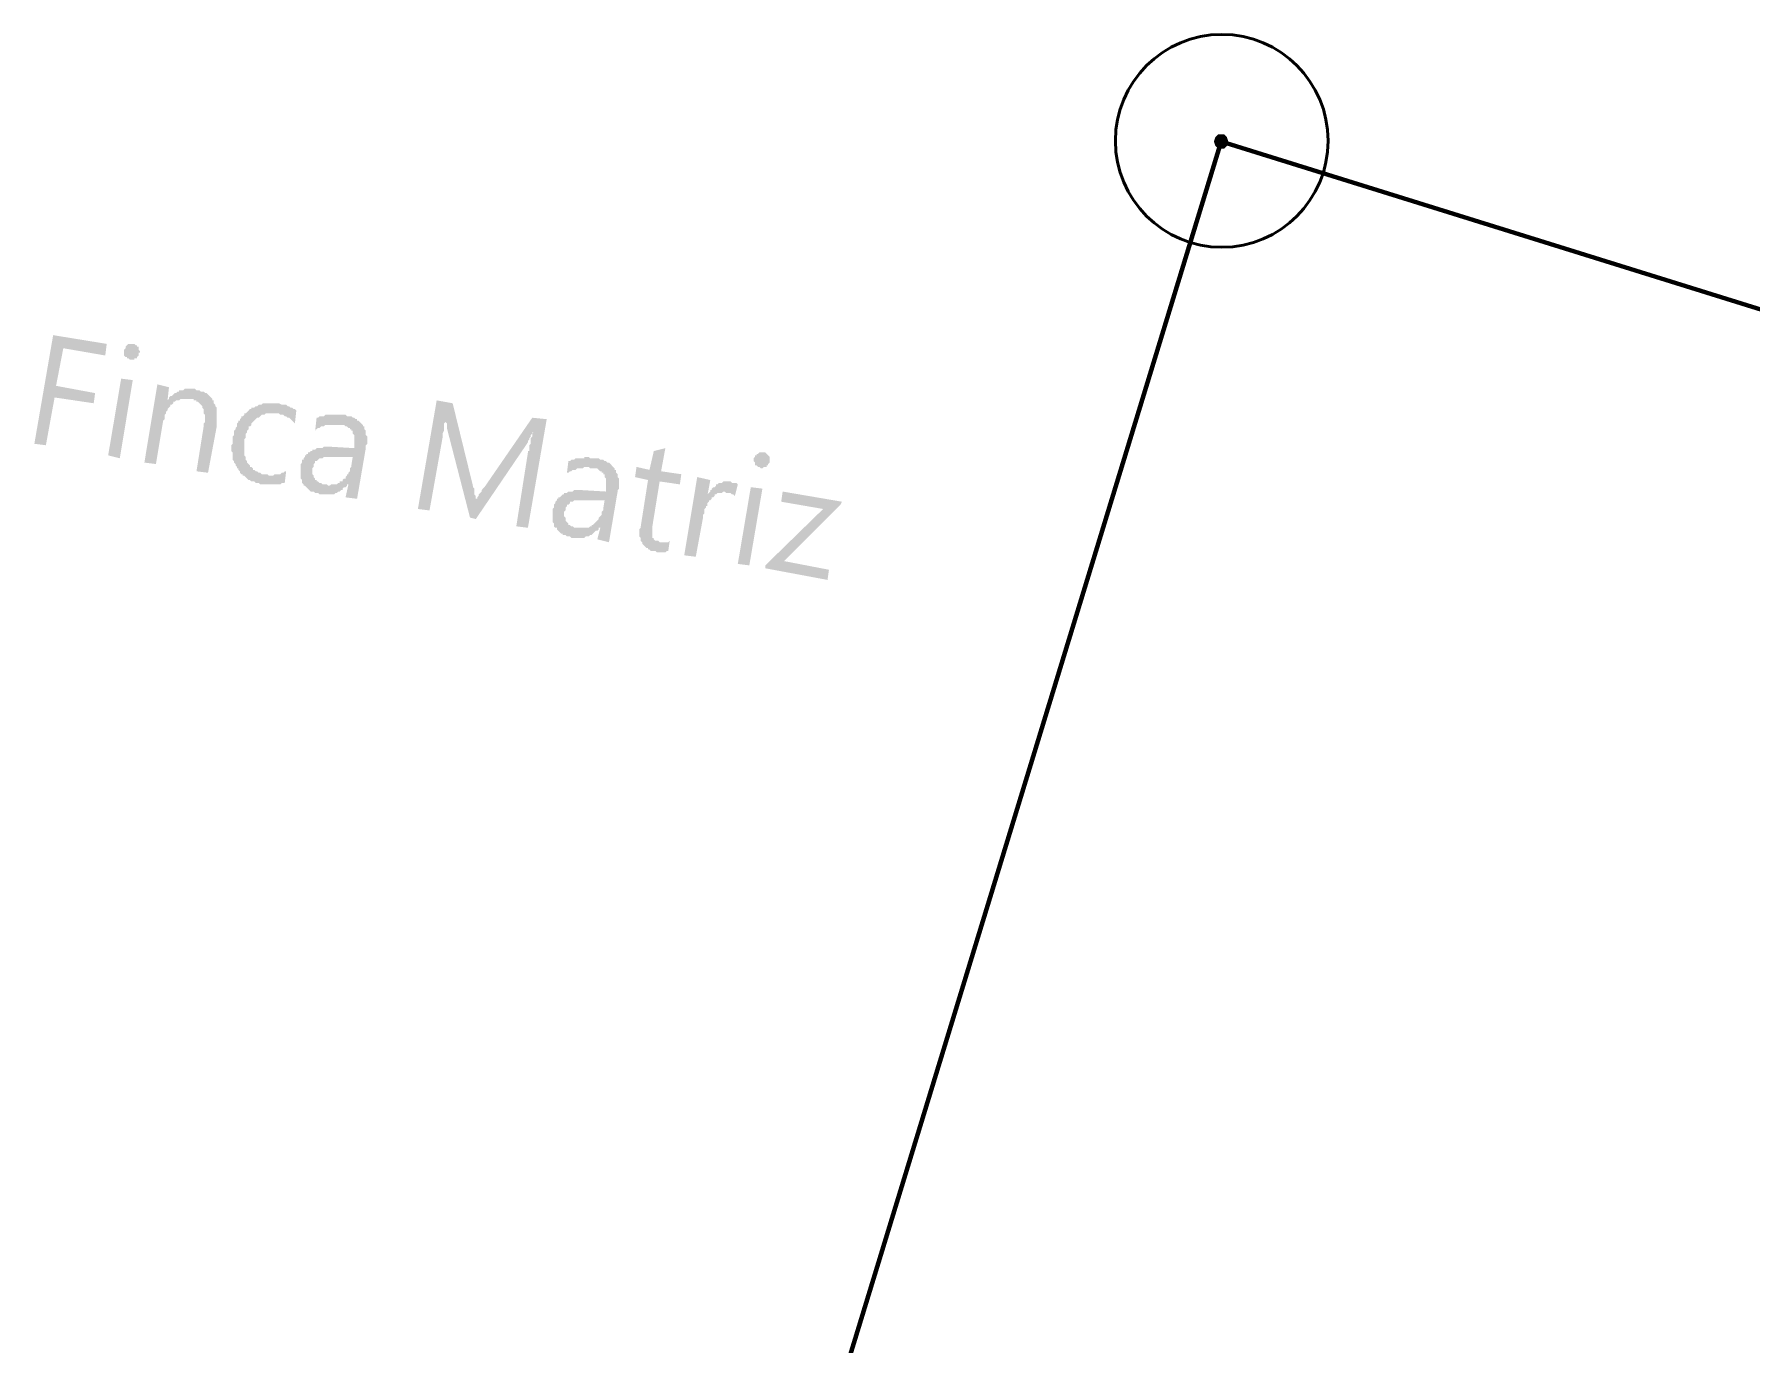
# Model space of a CAD drawing. Header units: millimetres. Extents: x 2402 to 2489, y 1845 to 1977.
# Drawn here: x 2426.71 to 2446.82, y 1934.82 to 1950.15 of the extents above; entities that cross this region are included whole.
import ezdxf

# ---------------------------------------------------------------- set-up
doc = ezdxf.new("R2010")
doc.units = ezdxf.units.MM
doc.layers.add('PDF_0', color=7, linetype='Continuous')
doc.layers.add('PDF_CVL_PUNTO', color=7, linetype='Continuous')

msp = doc.modelspace()

# ---------------------------------------------------------------- hatches: boundary and pattern name
at = {"layer": 'PDF_0', "transparency": 33554559}
for points in [[(2427.545, 1946.392), (2427.054, 1946.477), (2426.969, 1946.037), (2427.426, 1945.952), (2427.41, 1945.833), (2426.952, 1945.901), (2426.85, 1945.342), (2426.715, 1945.359), (2426.935, 1946.63), (2427.562, 1946.528)], [(2428.748, 1945.02), (2428.613, 1945.037), (2428.697, 1945.562), (2428.697, 1945.579), (2428.697, 1945.596), (2428.714, 1945.613), (2428.714, 1945.63), (2428.714, 1945.664), (2428.714, 1945.681), (2428.714, 1945.698), (2428.714, 1945.698), (2428.697, 1945.715), (2428.697, 1945.732), (2428.697, 1945.749), (2428.697, 1945.766), (2428.68, 1945.782), (2428.68, 1945.782), (2428.68, 1945.799), (2428.663, 1945.816), (2428.663, 1945.816), (2428.646, 1945.833), (2428.646, 1945.833), (2428.629, 1945.85), (2428.613, 1945.85), (2428.613, 1945.867), (2428.596, 1945.867), (2428.579, 1945.867), (2428.579, 1945.884), (2428.562, 1945.884), (2428.545, 1945.884), (2428.528, 1945.884), (2428.511, 1945.884), (2428.494, 1945.884), (2428.477, 1945.884), (2428.46, 1945.884), (2428.46, 1945.884), (2428.443, 1945.884), (2428.426, 1945.884), (2428.409, 1945.867), (2428.392, 1945.867), (2428.375, 1945.867), (2428.358, 1945.85), (2428.341, 1945.85), (2428.341, 1945.833), (2428.325, 1945.816), (2428.308, 1945.816), (2428.308, 1945.799), (2428.291, 1945.782), (2428.291, 1945.782), (2428.274, 1945.766), (2428.274, 1945.749), (2428.257, 1945.732), (2428.257, 1945.715), (2428.24, 1945.698), (2428.24, 1945.681), (2428.24, 1945.664), (2428.24, 1945.647), (2428.223, 1945.63), (2428.138, 1945.122), (2428.003, 1945.139), (2428.155, 1946.054), (2428.291, 1946.02), (2428.274, 1945.867), (2428.274, 1945.867), (2428.291, 1945.884), (2428.291, 1945.901), (2428.308, 1945.918), (2428.325, 1945.918), (2428.341, 1945.935), (2428.341, 1945.935), (2428.358, 1945.952), (2428.375, 1945.952), (2428.392, 1945.969), (2428.409, 1945.969), (2428.409, 1945.986), (2428.426, 1945.986), (2428.443, 1945.986), (2428.46, 1945.986), (2428.477, 1946.003), (2428.494, 1946.003), (2428.511, 1946.003), (2428.528, 1946.003), (2428.545, 1946.003), (2428.562, 1946.003), (2428.579, 1946.003), (2428.596, 1946.003), (2428.596, 1946.003), (2428.613, 1945.986), (2428.629, 1945.986), (2428.646, 1945.986), (2428.663, 1945.969), (2428.68, 1945.969), (2428.697, 1945.969), (2428.714, 1945.952), (2428.731, 1945.952), (2428.748, 1945.935), (2428.748, 1945.935), (2428.765, 1945.918), (2428.782, 1945.901), (2428.782, 1945.901), (2428.799, 1945.884), (2428.799, 1945.867), (2428.816, 1945.867), (2428.816, 1945.85), (2428.816, 1945.833), (2428.833, 1945.816), (2428.833, 1945.799), (2428.833, 1945.799), (2428.85, 1945.782), (2428.85, 1945.766), (2428.85, 1945.749), (2428.85, 1945.732), (2428.85, 1945.715), (2428.85, 1945.698), (2428.85, 1945.681), (2428.85, 1945.664), (2428.85, 1945.647), (2428.85, 1945.63), (2428.85, 1945.613), (2428.85, 1945.596), (2428.85, 1945.562)], [(2429.646, 1944.901), (2429.629, 1944.901), (2429.612, 1944.901), (2429.595, 1944.884), (2429.578, 1944.884), (2429.561, 1944.884), (2429.544, 1944.884), (2429.528, 1944.884), (2429.511, 1944.884), (2429.494, 1944.884), (2429.477, 1944.884), (2429.46, 1944.884), (2429.443, 1944.884), (2429.426, 1944.884), (2429.409, 1944.884), (2429.392, 1944.884), (2429.392, 1944.884), (2429.375, 1944.884), (2429.358, 1944.884), (2429.341, 1944.901), (2429.324, 1944.901), (2429.307, 1944.901), (2429.29, 1944.918), (2429.273, 1944.918), (2429.256, 1944.918), (2429.239, 1944.935), (2429.223, 1944.935), (2429.206, 1944.952), (2429.206, 1944.952), (2429.189, 1944.969), (2429.172, 1944.986), (2429.155, 1944.986), (2429.155, 1945.003), (2429.138, 1945.003), (2429.121, 1945.02), (2429.121, 1945.037), (2429.104, 1945.054), (2429.104, 1945.054), (2429.104, 1945.071), (2429.087, 1945.071), (2429.087, 1945.088), (2429.07, 1945.105), (2429.07, 1945.122), (2429.053, 1945.139), (2429.053, 1945.156), (2429.053, 1945.156), (2429.036, 1945.172), (2429.036, 1945.189), (2429.036, 1945.206), (2429.036, 1945.223), (2429.036, 1945.24), (2429.036, 1945.257), (2429.019, 1945.274), (2429.019, 1945.291), (2429.019, 1945.308), (2429.019, 1945.325), (2429.019, 1945.342), (2429.036, 1945.359), (2429.036, 1945.376), (2429.036, 1945.393), (2429.036, 1945.41), (2429.036, 1945.427), (2429.036, 1945.444), (2429.053, 1945.461), (2429.053, 1945.477), (2429.053, 1945.494), (2429.053, 1945.511), (2429.07, 1945.528), (2429.07, 1945.545), (2429.087, 1945.562), (2429.087, 1945.579), (2429.087, 1945.596), (2429.104, 1945.613), (2429.104, 1945.63), (2429.121, 1945.63), (2429.121, 1945.647), (2429.138, 1945.664), (2429.138, 1945.681), (2429.155, 1945.681), (2429.172, 1945.698), (2429.172, 1945.715), (2429.189, 1945.715), (2429.206, 1945.732), (2429.206, 1945.732), (2429.223, 1945.749), (2429.239, 1945.766), (2429.256, 1945.766), (2429.256, 1945.782), (2429.273, 1945.782), (2429.29, 1945.782), (2429.307, 1945.799), (2429.324, 1945.799), (2429.341, 1945.816), (2429.358, 1945.816), (2429.358, 1945.816), (2429.375, 1945.816), (2429.392, 1945.833), (2429.409, 1945.833), (2429.426, 1945.833), (2429.443, 1945.833), (2429.46, 1945.833), (2429.477, 1945.833), (2429.494, 1945.833), (2429.511, 1945.833), (2429.528, 1945.833), (2429.544, 1945.833), (2429.561, 1945.833), (2429.578, 1945.833), (2429.578, 1945.833), (2429.612, 1945.816), (2429.629, 1945.816), (2429.646, 1945.816), (2429.663, 1945.816), (2429.68, 1945.799), (2429.68, 1945.799), (2429.697, 1945.799), (2429.714, 1945.782), (2429.731, 1945.782), (2429.748, 1945.766), (2429.765, 1945.766), (2429.782, 1945.749), (2429.782, 1945.749), (2429.765, 1945.596), (2429.748, 1945.613), (2429.731, 1945.63), (2429.731, 1945.63), (2429.714, 1945.647), (2429.697, 1945.664), (2429.68, 1945.664), (2429.663, 1945.681), (2429.646, 1945.681), (2429.646, 1945.681), (2429.629, 1945.698), (2429.612, 1945.698), (2429.595, 1945.698), (2429.578, 1945.715), (2429.561, 1945.715), (2429.561, 1945.715), (2429.544, 1945.715), (2429.528, 1945.715), (2429.511, 1945.715), (2429.494, 1945.715), (2429.477, 1945.715), (2429.46, 1945.715), (2429.443, 1945.715), (2429.426, 1945.715), (2429.409, 1945.698), (2429.392, 1945.698), (2429.375, 1945.698), (2429.358, 1945.681), (2429.358, 1945.681), (2429.341, 1945.664), (2429.324, 1945.664), (2429.307, 1945.647), (2429.307, 1945.647), (2429.29, 1945.63), (2429.273, 1945.613), (2429.273, 1945.613), (2429.256, 1945.596), (2429.256, 1945.579), (2429.239, 1945.562), (2429.223, 1945.562), (2429.223, 1945.545), (2429.223, 1945.528), (2429.206, 1945.511), (2429.206, 1945.494), (2429.189, 1945.477), (2429.189, 1945.461), (2429.189, 1945.444), (2429.189, 1945.427), (2429.172, 1945.41), (2429.172, 1945.393), (2429.172, 1945.376), (2429.172, 1945.359), (2429.172, 1945.342), (2429.172, 1945.325), (2429.172, 1945.308), (2429.172, 1945.291), (2429.172, 1945.274), (2429.172, 1945.257), (2429.172, 1945.24), (2429.172, 1945.223), (2429.189, 1945.206), (2429.189, 1945.189), (2429.189, 1945.189), (2429.189, 1945.172), (2429.206, 1945.156), (2429.206, 1945.139), (2429.223, 1945.122), (2429.223, 1945.122), (2429.239, 1945.105), (2429.239, 1945.088), (2429.256, 1945.088), (2429.273, 1945.071), (2429.273, 1945.054), (2429.29, 1945.054), (2429.307, 1945.037), (2429.324, 1945.037), (2429.341, 1945.02), (2429.358, 1945.02), (2429.358, 1945.02), (2429.375, 1945.003), (2429.392, 1945.003), (2429.409, 1945.003), (2429.426, 1945.003), (2429.443, 1945.003), (2429.46, 1944.986), (2429.477, 1944.986), (2429.494, 1944.986), (2429.511, 1944.986), (2429.528, 1945.003), (2429.544, 1945.003), (2429.561, 1945.003), (2429.578, 1945.003), (2429.595, 1945.003), (2429.612, 1945.02), (2429.629, 1945.02), (2429.629, 1945.02), (2429.646, 1945.037), (2429.663, 1945.037)], [(2432.357, 1944.393), (2432.493, 1945.257), (2432.493, 1945.274), (2432.51, 1945.274), (2432.51, 1945.291), (2432.51, 1945.308), (2432.51, 1945.325), (2432.51, 1945.342), (2432.527, 1945.359), (2432.527, 1945.376), (2432.527, 1945.393), (2432.527, 1945.41), (2432.527, 1945.427), (2432.544, 1945.444), (2432.544, 1945.461), (2432.544, 1945.477), (2432.56, 1945.494), (2432.544, 1945.494), (2432.544, 1945.477), (2432.527, 1945.461), (2432.527, 1945.444), (2432.51, 1945.427), (2432.51, 1945.41), (2432.493, 1945.393), (2432.493, 1945.393), (2432.493, 1945.376), (2431.883, 1944.478), (2431.815, 1944.495), (2431.544, 1945.545), (2431.544, 1945.545), (2431.544, 1945.562), (2431.544, 1945.579), (2431.544, 1945.596), (2431.527, 1945.613), (2431.527, 1945.63), (2431.527, 1945.647), (2431.527, 1945.664), (2431.527, 1945.664), (2431.527, 1945.664), (2431.527, 1945.647), (2431.527, 1945.647), (2431.527, 1945.63), (2431.527, 1945.613), (2431.51, 1945.596), (2431.51, 1945.579), (2431.51, 1945.562), (2431.51, 1945.545), (2431.51, 1945.528), (2431.51, 1945.511), (2431.493, 1945.477), (2431.493, 1945.461), (2431.493, 1945.444), (2431.493, 1945.427), (2431.341, 1944.579), (2431.205, 1944.596), (2431.425, 1945.867), (2431.612, 1945.833), (2431.849, 1944.867), (2431.849, 1944.851), (2431.866, 1944.834), (2431.866, 1944.8), (2431.866, 1944.783), (2431.866, 1944.766), (2431.883, 1944.749), (2431.883, 1944.732), (2431.883, 1944.732), (2431.883, 1944.715), (2431.883, 1944.715), (2431.883, 1944.715), (2431.9, 1944.715), (2431.9, 1944.732), (2431.917, 1944.749), (2431.917, 1944.766), (2431.934, 1944.783), (2431.934, 1944.783), (2431.951, 1944.8), (2431.951, 1944.817), (2431.967, 1944.834), (2431.984, 1944.851), (2432.544, 1945.664), (2432.713, 1945.647), (2432.493, 1944.376)], [(2434.136, 1944.105), (2434.119, 1944.105), (2434.102, 1944.088), (2434.085, 1944.088), (2434.069, 1944.088), (2434.052, 1944.088), (2434.035, 1944.088), (2434.018, 1944.088), (2434.001, 1944.088), (2434.001, 1944.088), (2433.984, 1944.105), (2433.967, 1944.105), (2433.95, 1944.105), (2433.933, 1944.105), (2433.916, 1944.122), (2433.899, 1944.122), (2433.899, 1944.139), (2433.882, 1944.139), (2433.865, 1944.156), (2433.865, 1944.156), (2433.848, 1944.173), (2433.848, 1944.173), (2433.831, 1944.19), (2433.831, 1944.207), (2433.831, 1944.207), (2433.814, 1944.224), (2433.814, 1944.241), (2433.814, 1944.258), (2433.814, 1944.258), (2433.797, 1944.274), (2433.797, 1944.291), (2433.797, 1944.308), (2433.797, 1944.325), (2433.797, 1944.342), (2433.797, 1944.359), (2433.814, 1944.376), (2433.814, 1944.393), (2433.899, 1944.935), (2433.747, 1944.969), (2433.764, 1945.088), (2433.916, 1945.054), (2433.967, 1945.274), (2434.102, 1945.308), (2434.052, 1945.037), (2434.289, 1945.003), (2434.272, 1944.884), (2434.035, 1944.918), (2433.95, 1944.393), (2433.95, 1944.376), (2433.95, 1944.359), (2433.95, 1944.342), (2433.95, 1944.325), (2433.95, 1944.308), (2433.95, 1944.291), (2433.95, 1944.274), (2433.95, 1944.274), (2433.95, 1944.258), (2433.967, 1944.258), (2433.967, 1944.241), (2433.984, 1944.224), (2434.001, 1944.224), (2434.018, 1944.224), (2434.035, 1944.207), (2434.052, 1944.207), (2434.052, 1944.207), (2434.069, 1944.207), (2434.085, 1944.207), (2434.102, 1944.207), (2434.119, 1944.207), (2434.136, 1944.207), (2434.153, 1944.224), (2434.153, 1944.224)], [(2434.916, 1944.749), (2434.916, 1944.749), (2434.899, 1944.766), (2434.882, 1944.766), (2434.865, 1944.783), (2434.865, 1944.783), (2434.831, 1944.783), (2434.814, 1944.783), (2434.797, 1944.8), (2434.78, 1944.8), (2434.78, 1944.8), (2434.763, 1944.783), (2434.746, 1944.783), (2434.729, 1944.783), (2434.712, 1944.783), (2434.695, 1944.766), (2434.679, 1944.766), (2434.679, 1944.749), (2434.662, 1944.732), (2434.645, 1944.732), (2434.645, 1944.715), (2434.628, 1944.698), (2434.611, 1944.698), (2434.611, 1944.681), (2434.594, 1944.664), (2434.594, 1944.647), (2434.594, 1944.63), (2434.577, 1944.63), (2434.577, 1944.613), (2434.56, 1944.596), (2434.56, 1944.579), (2434.56, 1944.563), (2434.56, 1944.546), (2434.543, 1944.529), (2434.543, 1944.495), (2434.543, 1944.495), (2434.458, 1944.037), (2434.323, 1944.054), (2434.475, 1944.969), (2434.628, 1944.935), (2434.594, 1944.749), (2434.594, 1944.749), (2434.594, 1944.766), (2434.611, 1944.783), (2434.628, 1944.8), (2434.628, 1944.817), (2434.645, 1944.817), (2434.645, 1944.834), (2434.662, 1944.851), (2434.679, 1944.851), (2434.695, 1944.868), (2434.695, 1944.884), (2434.712, 1944.884), (2434.729, 1944.901), (2434.746, 1944.901), (2434.763, 1944.901), (2434.78, 1944.918), (2434.797, 1944.918), (2434.814, 1944.918), (2434.831, 1944.918), (2434.848, 1944.918), (2434.848, 1944.918), (2434.865, 1944.918), (2434.882, 1944.901), (2434.899, 1944.901), (2434.916, 1944.901), (2434.933, 1944.901), (2434.95, 1944.884), (2434.95, 1944.884)], [(2436, 1943.766), (2435.272, 1943.902), (2435.272, 1943.936), (2435.949, 1944.596), (2435.458, 1944.681), (2435.475, 1944.8), (2436.17, 1944.681), (2436.153, 1944.647), (2435.492, 1943.986), (2436.017, 1943.885)]]:
    msp.add_hatch(color=256, dxfattribs=at).paths.add_polyline_path(points)
h = msp.add_hatch(color=256, dxfattribs=at)
h.paths.add_polyline_path([(2427.765, 1946.443), (2427.765, 1946.46), (2427.782, 1946.477), (2427.782, 1946.494), (2427.799, 1946.511), (2427.799, 1946.511), (2427.816, 1946.528), (2427.833, 1946.528), (2427.85, 1946.528), (2427.867, 1946.528), (2427.867, 1946.528), (2427.884, 1946.528), (2427.901, 1946.511), (2427.918, 1946.511), (2427.918, 1946.494), (2427.935, 1946.494), (2427.935, 1946.477), (2427.935, 1946.46), (2427.952, 1946.443), (2427.952, 1946.426), (2427.935, 1946.426), (2427.935, 1946.409), (2427.935, 1946.392), (2427.918, 1946.376), (2427.918, 1946.359), (2427.901, 1946.359), (2427.884, 1946.359), (2427.884, 1946.342), (2427.867, 1946.342), (2427.85, 1946.342), (2427.833, 1946.342), (2427.816, 1946.359), (2427.799, 1946.359), (2427.799, 1946.376), (2427.782, 1946.376), (2427.782, 1946.376), (2427.765, 1946.392), (2427.765, 1946.409), (2427.765, 1946.426), (2427.765, 1946.443), (2427.765, 1946.443)], flags=0)
h.paths.add_polyline_path([(2427.579, 1945.223), (2427.731, 1946.121), (2427.867, 1946.104), (2427.715, 1945.189)], flags=0)
h = msp.add_hatch(color=256, dxfattribs=at)
h.paths.add_polyline_path([(2430.019, 1945.664), (2430.036, 1945.664), (2430.053, 1945.681), (2430.07, 1945.681), (2430.087, 1945.681), (2430.104, 1945.681), (2430.121, 1945.698), (2430.138, 1945.698), (2430.138, 1945.698), (2430.154, 1945.698), (2430.171, 1945.698), (2430.188, 1945.698), (2430.205, 1945.698), (2430.222, 1945.698), (2430.239, 1945.698), (2430.256, 1945.698), (2430.273, 1945.698), (2430.29, 1945.698), (2430.307, 1945.698), (2430.324, 1945.698), (2430.341, 1945.698), (2430.358, 1945.698), (2430.375, 1945.681), (2430.392, 1945.681), (2430.409, 1945.681), (2430.426, 1945.681), (2430.442, 1945.664), (2430.442, 1945.664), (2430.459, 1945.664), (2430.476, 1945.647), (2430.493, 1945.647), (2430.493, 1945.63), (2430.51, 1945.63), (2430.527, 1945.613), (2430.527, 1945.613), (2430.544, 1945.596), (2430.544, 1945.596), (2430.561, 1945.579), (2430.561, 1945.562), (2430.578, 1945.562), (2430.578, 1945.545), (2430.578, 1945.528), (2430.595, 1945.511), (2430.595, 1945.511), (2430.595, 1945.494), (2430.595, 1945.477), (2430.595, 1945.461), (2430.612, 1945.444), (2430.612, 1945.427), (2430.612, 1945.41), (2430.612, 1945.393), (2430.612, 1945.376), (2430.612, 1945.359), (2430.595, 1945.342), (2430.595, 1945.325), (2430.595, 1945.308), (2430.595, 1945.308), (2430.493, 1944.715), (2430.358, 1944.732), (2430.392, 1944.884), (2430.375, 1944.884), (2430.375, 1944.868), (2430.358, 1944.851), (2430.341, 1944.851), (2430.324, 1944.834), (2430.324, 1944.817), (2430.307, 1944.817), (2430.29, 1944.8), (2430.273, 1944.8), (2430.256, 1944.783), (2430.256, 1944.783), (2430.239, 1944.783), (2430.222, 1944.766), (2430.205, 1944.766), (2430.188, 1944.766), (2430.171, 1944.766), (2430.154, 1944.766), (2430.138, 1944.766), (2430.121, 1944.766), (2430.104, 1944.766), (2430.087, 1944.766), (2430.07, 1944.766), (2430.07, 1944.766), (2430.053, 1944.766), (2430.036, 1944.783), (2430.019, 1944.783), (2430.002, 1944.783), (2429.985, 1944.8), (2429.968, 1944.8), (2429.951, 1944.8), (2429.934, 1944.817), (2429.934, 1944.817), (2429.917, 1944.834), (2429.9, 1944.851), (2429.9, 1944.851), (2429.883, 1944.868), (2429.866, 1944.868), (2429.866, 1944.884), (2429.849, 1944.901), (2429.849, 1944.918), (2429.849, 1944.935), (2429.833, 1944.952), (2429.833, 1944.969), (2429.833, 1944.969), (2429.833, 1944.986), (2429.833, 1945.003), (2429.833, 1945.02), (2429.833, 1945.037), (2429.833, 1945.054), (2429.833, 1945.071), (2429.833, 1945.088), (2429.833, 1945.105), (2429.833, 1945.122), (2429.849, 1945.139), (2429.849, 1945.156), (2429.849, 1945.173), (2429.866, 1945.173), (2429.866, 1945.189), (2429.883, 1945.206), (2429.883, 1945.223), (2429.9, 1945.223), (2429.9, 1945.24), (2429.917, 1945.24), (2429.917, 1945.257), (2429.934, 1945.257), (2429.951, 1945.274), (2429.968, 1945.274), (2429.968, 1945.291), (2429.985, 1945.291), (2430.002, 1945.291), (2430.019, 1945.308), (2430.036, 1945.308), (2430.053, 1945.308), (2430.07, 1945.308), (2430.087, 1945.308), (2430.104, 1945.325), (2430.121, 1945.325), (2430.138, 1945.325), (2430.154, 1945.325), (2430.171, 1945.325), (2430.171, 1945.325), (2430.459, 1945.308), (2430.459, 1945.325), (2430.459, 1945.359), (2430.459, 1945.376), (2430.459, 1945.393), (2430.459, 1945.41), (2430.459, 1945.427), (2430.459, 1945.444), (2430.459, 1945.461), (2430.459, 1945.461), (2430.442, 1945.477), (2430.442, 1945.494), (2430.442, 1945.511), (2430.426, 1945.511), (2430.426, 1945.528), (2430.409, 1945.528), (2430.409, 1945.545), (2430.392, 1945.545), (2430.375, 1945.562), (2430.358, 1945.562), (2430.358, 1945.562), (2430.341, 1945.579), (2430.324, 1945.579), (2430.307, 1945.579), (2430.29, 1945.579), (2430.273, 1945.579), (2430.256, 1945.579), (2430.239, 1945.579), (2430.222, 1945.579), (2430.205, 1945.579), (2430.188, 1945.579), (2430.171, 1945.579), (2430.154, 1945.579), (2430.138, 1945.579), (2430.138, 1945.579), (2430.121, 1945.579), (2430.104, 1945.562), (2430.087, 1945.562), (2430.07, 1945.562), (2430.053, 1945.545), (2430.036, 1945.545), (2430.019, 1945.528), (2430.002, 1945.528), (2430.002, 1945.511)], flags=0)
h.paths.add_polyline_path([(2430.205, 1945.206), (2430.188, 1945.206), (2430.171, 1945.206), (2430.154, 1945.206), (2430.138, 1945.206), (2430.121, 1945.206), (2430.104, 1945.206), (2430.087, 1945.189), (2430.07, 1945.189), (2430.053, 1945.189), (2430.053, 1945.189), (2430.036, 1945.173), (2430.036, 1945.173), (2430.019, 1945.156), (2430.002, 1945.156), (2430.002, 1945.139), (2429.985, 1945.122), (2429.985, 1945.105), (2429.985, 1945.088), (2429.968, 1945.071), (2429.968, 1945.071), (2429.968, 1945.037), (2429.968, 1945.02), (2429.968, 1945.02), (2429.968, 1945.003), (2429.985, 1944.986), (2429.985, 1944.969), (2430.002, 1944.952), (2430.002, 1944.935), (2430.019, 1944.935), (2430.019, 1944.918), (2430.036, 1944.918), (2430.053, 1944.901), (2430.07, 1944.901), (2430.087, 1944.884), (2430.104, 1944.884), (2430.121, 1944.884), (2430.121, 1944.884), (2430.138, 1944.884), (2430.154, 1944.868), (2430.171, 1944.868), (2430.188, 1944.884), (2430.205, 1944.884), (2430.222, 1944.884), (2430.239, 1944.884), (2430.256, 1944.884), (2430.273, 1944.901), (2430.29, 1944.901), (2430.29, 1944.918), (2430.307, 1944.918), (2430.324, 1944.918), (2430.324, 1944.935), (2430.341, 1944.952), (2430.358, 1944.952), (2430.358, 1944.969), (2430.375, 1944.986), (2430.375, 1945.003), (2430.392, 1945.003), (2430.392, 1945.02), (2430.409, 1945.037), (2430.409, 1945.054), (2430.409, 1945.071), (2430.426, 1945.088), (2430.426, 1945.105), (2430.442, 1945.206)], flags=0)
h = msp.add_hatch(color=256, dxfattribs=at)
h.paths.add_polyline_path([(2432.967, 1945.156), (2432.984, 1945.156), (2433.001, 1945.172), (2433.018, 1945.172), (2433.035, 1945.172), (2433.052, 1945.189), (2433.069, 1945.189), (2433.086, 1945.189), (2433.103, 1945.189), (2433.12, 1945.189), (2433.137, 1945.189), (2433.154, 1945.189), (2433.154, 1945.206), (2433.17, 1945.206), (2433.187, 1945.206), (2433.204, 1945.206), (2433.221, 1945.189), (2433.255, 1945.189), (2433.272, 1945.189), (2433.289, 1945.189), (2433.289, 1945.189), (2433.306, 1945.189), (2433.323, 1945.189), (2433.34, 1945.172), (2433.357, 1945.172), (2433.374, 1945.172), (2433.391, 1945.156), (2433.408, 1945.156), (2433.408, 1945.156), (2433.425, 1945.139), (2433.442, 1945.139), (2433.459, 1945.122), (2433.459, 1945.122), (2433.475, 1945.105), (2433.475, 1945.105), (2433.492, 1945.088), (2433.492, 1945.088), (2433.509, 1945.071), (2433.509, 1945.054), (2433.526, 1945.054), (2433.526, 1945.037), (2433.526, 1945.02), (2433.543, 1945.003), (2433.543, 1945.003), (2433.543, 1944.986), (2433.543, 1944.969), (2433.56, 1944.952), (2433.56, 1944.935), (2433.56, 1944.918), (2433.56, 1944.901), (2433.56, 1944.884), (2433.56, 1944.868), (2433.56, 1944.851), (2433.56, 1944.834), (2433.543, 1944.817), (2433.543, 1944.8), (2433.543, 1944.8), (2433.442, 1944.207), (2433.306, 1944.241), (2433.34, 1944.376), (2433.323, 1944.376), (2433.323, 1944.359), (2433.306, 1944.342), (2433.289, 1944.342), (2433.272, 1944.325), (2433.272, 1944.325), (2433.255, 1944.308), (2433.238, 1944.291), (2433.221, 1944.291), (2433.221, 1944.291), (2433.204, 1944.275), (2433.187, 1944.275), (2433.17, 1944.275), (2433.154, 1944.258), (2433.137, 1944.258), (2433.12, 1944.258), (2433.103, 1944.258), (2433.086, 1944.258), (2433.086, 1944.258), (2433.069, 1944.258), (2433.052, 1944.258), (2433.035, 1944.258), (2433.018, 1944.258), (2433.001, 1944.258), (2432.984, 1944.275), (2432.967, 1944.275), (2432.95, 1944.275), (2432.933, 1944.291), (2432.916, 1944.291), (2432.899, 1944.291), (2432.899, 1944.308), (2432.882, 1944.308), (2432.865, 1944.325), (2432.849, 1944.342), (2432.849, 1944.342), (2432.832, 1944.359), (2432.832, 1944.376), (2432.815, 1944.376), (2432.798, 1944.393), (2432.798, 1944.41), (2432.798, 1944.427), (2432.781, 1944.444), (2432.781, 1944.461), (2432.781, 1944.478), (2432.781, 1944.478), (2432.781, 1944.495), (2432.781, 1944.512), (2432.781, 1944.529), (2432.781, 1944.563), (2432.781, 1944.579), (2432.781, 1944.579), (2432.781, 1944.596), (2432.798, 1944.613), (2432.798, 1944.63), (2432.798, 1944.647), (2432.815, 1944.664), (2432.815, 1944.681), (2432.815, 1944.681), (2432.832, 1944.698), (2432.832, 1944.715), (2432.849, 1944.715), (2432.849, 1944.732), (2432.865, 1944.732), (2432.882, 1944.749), (2432.882, 1944.749), (2432.899, 1944.766), (2432.916, 1944.766), (2432.916, 1944.783), (2432.933, 1944.783), (2432.95, 1944.783), (2432.967, 1944.8), (2432.984, 1944.8), (2433.001, 1944.8), (2433.018, 1944.8), (2433.035, 1944.817), (2433.052, 1944.817), (2433.069, 1944.817), (2433.086, 1944.817), (2433.103, 1944.817), (2433.12, 1944.817), (2433.12, 1944.817), (2433.408, 1944.8), (2433.408, 1944.834), (2433.408, 1944.851), (2433.408, 1944.868), (2433.408, 1944.884), (2433.408, 1944.901), (2433.408, 1944.918), (2433.408, 1944.935), (2433.408, 1944.952), (2433.408, 1944.952), (2433.391, 1944.969), (2433.391, 1944.986), (2433.391, 1945.003), (2433.374, 1945.003), (2433.374, 1945.02), (2433.357, 1945.02), (2433.357, 1945.037), (2433.34, 1945.037), (2433.323, 1945.054), (2433.323, 1945.054), (2433.306, 1945.071), (2433.289, 1945.071), (2433.272, 1945.071), (2433.255, 1945.071), (2433.238, 1945.071), (2433.221, 1945.071), (2433.204, 1945.088), (2433.187, 1945.088), (2433.17, 1945.088), (2433.154, 1945.088), (2433.137, 1945.071), (2433.12, 1945.071), (2433.12, 1945.071), (2433.103, 1945.071), (2433.086, 1945.071), (2433.069, 1945.071), (2433.052, 1945.054), (2433.035, 1945.054), (2433.018, 1945.054), (2433.001, 1945.037), (2432.984, 1945.037), (2432.967, 1945.02), (2432.95, 1945.02), (2432.95, 1945.02)], flags=0)
h.paths.add_polyline_path([(2433.154, 1944.698), (2433.137, 1944.698), (2433.12, 1944.698), (2433.103, 1944.698), (2433.086, 1944.698), (2433.069, 1944.698), (2433.052, 1944.698), (2433.035, 1944.698), (2433.018, 1944.681), (2433.001, 1944.681), (2433.001, 1944.681), (2432.984, 1944.681), (2432.984, 1944.664), (2432.967, 1944.647), (2432.95, 1944.647), (2432.95, 1944.63), (2432.933, 1944.613), (2432.933, 1944.596), (2432.933, 1944.579), (2432.916, 1944.563), (2432.916, 1944.563), (2432.916, 1944.546), (2432.916, 1944.529), (2432.916, 1944.512), (2432.933, 1944.495), (2432.933, 1944.478), (2432.933, 1944.461), (2432.95, 1944.444), (2432.95, 1944.444), (2432.967, 1944.427), (2432.967, 1944.41), (2432.984, 1944.41), (2433.001, 1944.393), (2433.018, 1944.393), (2433.035, 1944.376), (2433.052, 1944.376), (2433.069, 1944.376), (2433.069, 1944.376), (2433.086, 1944.376), (2433.103, 1944.376), (2433.12, 1944.376), (2433.137, 1944.376), (2433.154, 1944.376), (2433.17, 1944.376), (2433.187, 1944.376), (2433.204, 1944.376), (2433.221, 1944.393), (2433.238, 1944.393), (2433.238, 1944.41), (2433.255, 1944.41), (2433.272, 1944.427), (2433.272, 1944.427), (2433.289, 1944.444), (2433.306, 1944.461), (2433.306, 1944.461), (2433.323, 1944.478), (2433.323, 1944.495), (2433.34, 1944.512), (2433.34, 1944.512), (2433.357, 1944.529), (2433.357, 1944.546), (2433.357, 1944.563), (2433.374, 1944.579), (2433.374, 1944.596), (2433.391, 1944.698)], flags=0)
h = msp.add_hatch(color=256, dxfattribs=at)
h.paths.add_polyline_path([(2435.136, 1945.189), (2435.153, 1945.206), (2435.153, 1945.223), (2435.17, 1945.223), (2435.17, 1945.24), (2435.187, 1945.24), (2435.204, 1945.257), (2435.204, 1945.257), (2435.221, 1945.257), (2435.238, 1945.257), (2435.255, 1945.257), (2435.272, 1945.257), (2435.272, 1945.257), (2435.288, 1945.24), (2435.305, 1945.223), (2435.305, 1945.223), (2435.322, 1945.206), (2435.322, 1945.189), (2435.322, 1945.172), (2435.322, 1945.156), (2435.322, 1945.156), (2435.322, 1945.139), (2435.305, 1945.122), (2435.305, 1945.105), (2435.288, 1945.105), (2435.288, 1945.088), (2435.272, 1945.088), (2435.255, 1945.088), (2435.238, 1945.071), (2435.221, 1945.071), (2435.221, 1945.071), (2435.204, 1945.088), (2435.187, 1945.088), (2435.17, 1945.105), (2435.153, 1945.105), (2435.153, 1945.122), (2435.153, 1945.139), (2435.153, 1945.139), (2435.136, 1945.156), (2435.136, 1945.172), (2435.136, 1945.189)], flags=0)
h.paths.add_polyline_path([(2434.95, 1943.953), (2435.102, 1944.851), (2435.238, 1944.834), (2435.085, 1943.936)], flags=0)
at = {"layer": 'PDF_CVL_PUNTO', "transparency": 33554559}
msp.add_hatch(color=256, dxfattribs=at).paths.add_polyline_path([(2440.692, 1948.896), (2440.675, 1948.947), (2440.641, 1948.981), (2440.573, 1948.981), (2440.54, 1948.947), (2440.523, 1948.896), (2440.54, 1948.845), (2440.573, 1948.811), (2440.641, 1948.811), (2440.675, 1948.845)])

# ---------------------------------------------------------------- linework, layer by layer
at = {"layer": 'PDF_0', "lineweight": 100}
msp.add_lwpolyline([(2467.344, 1940.577), (2459.601, 1924.193), (2434.525, 1929.004), (2440.607, 1948.896)], close=True, dxfattribs=at)
at = {"layer": 'PDF_CVL_PUNTO', "lineweight": 50}
msp.add_circle((2440.616, 1948.904), 1.245, dxfattribs=at)

doc.saveas('drawing.dxf')
